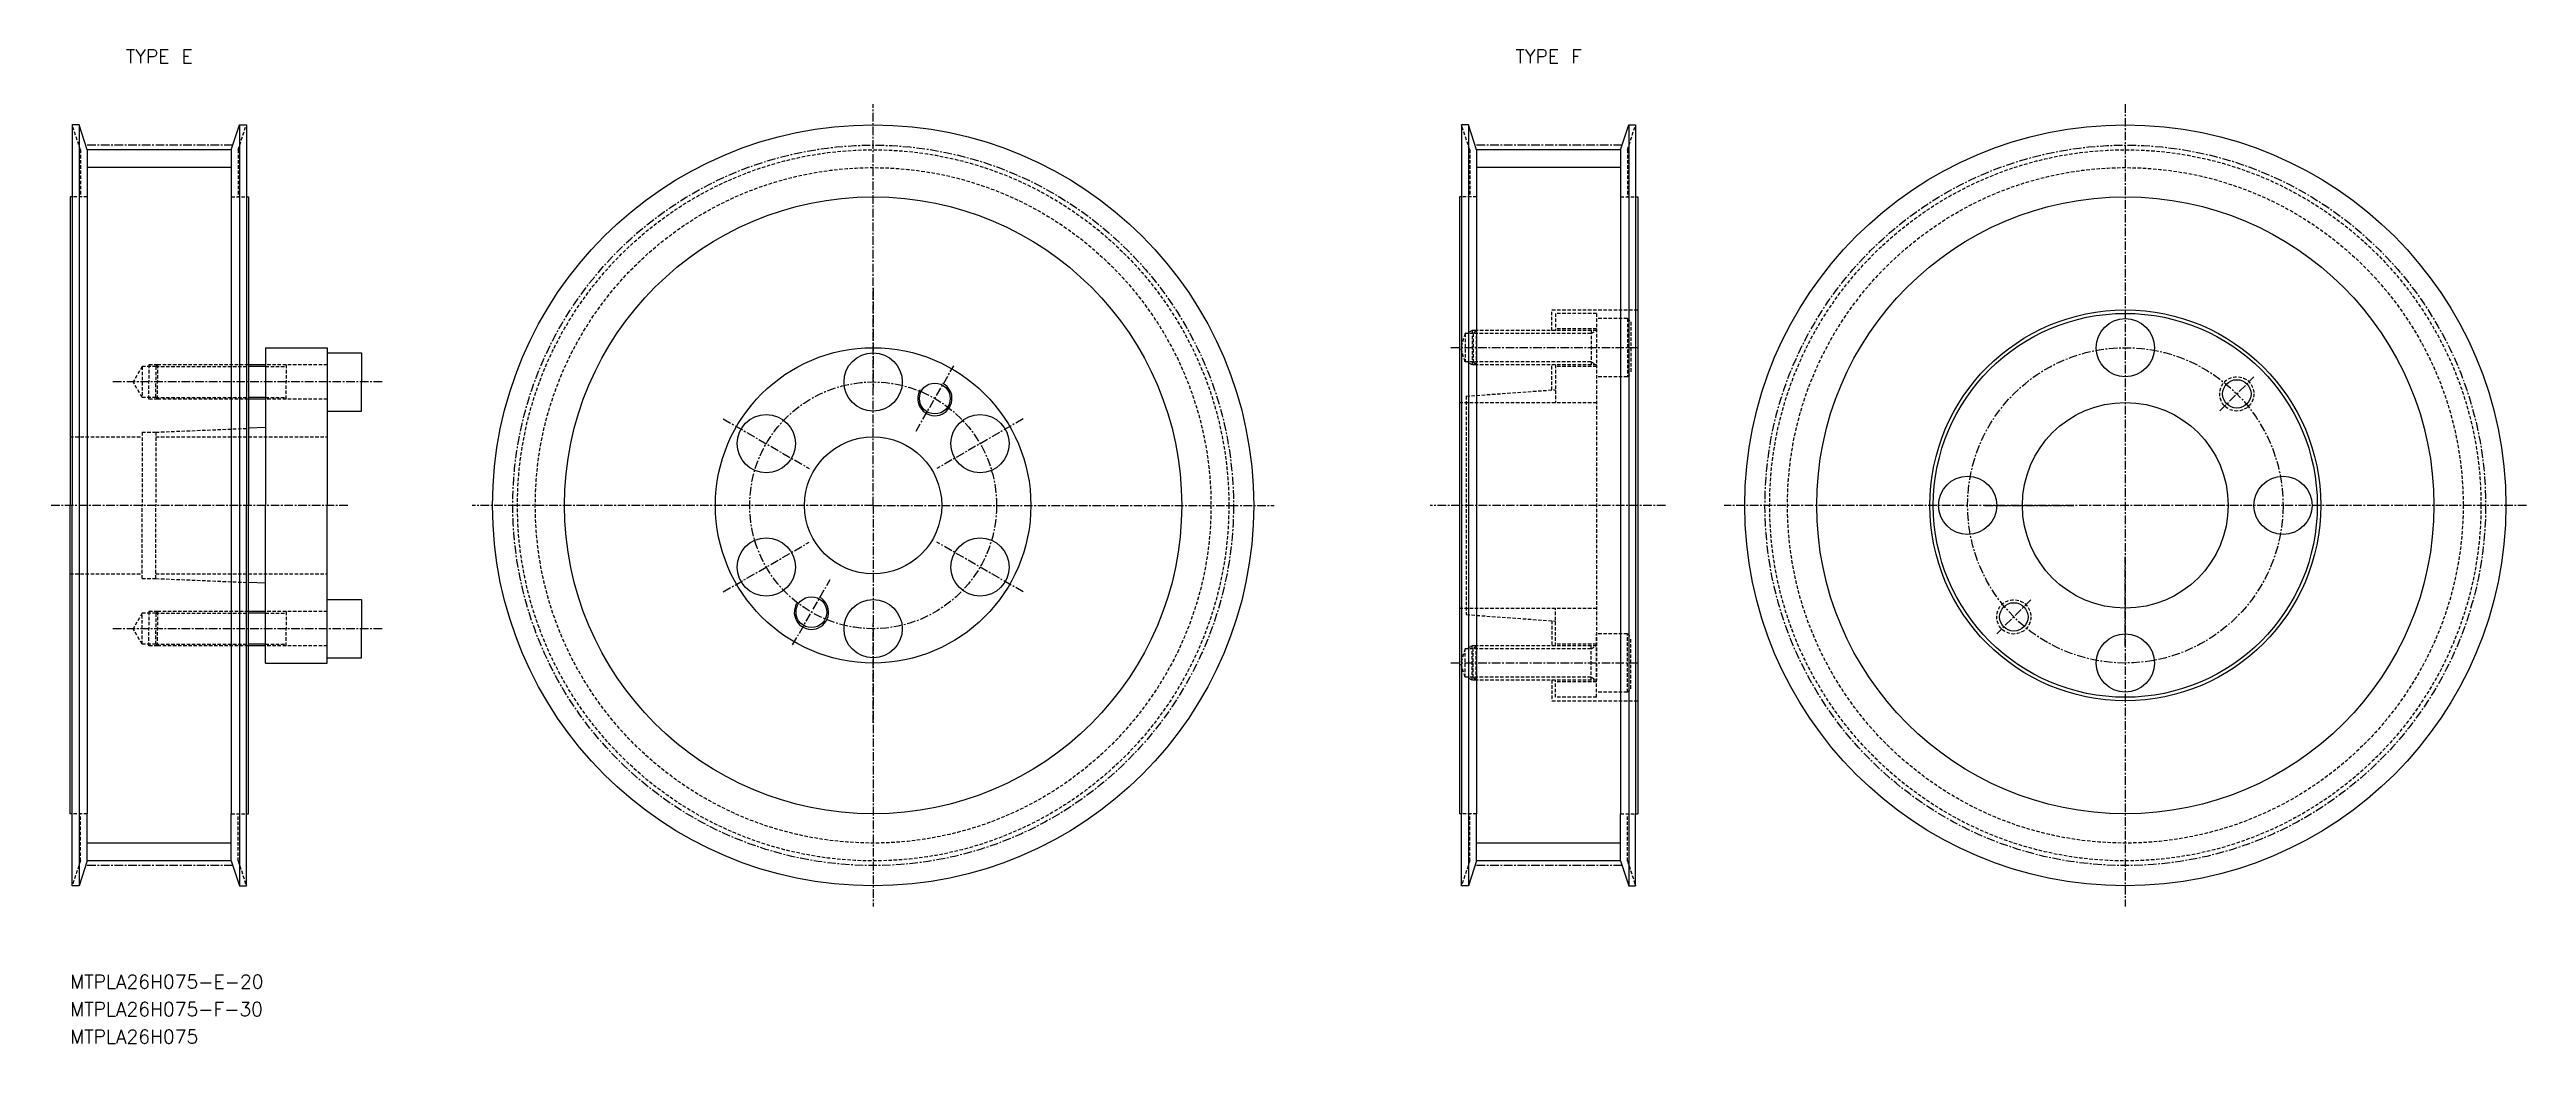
# Model space of a CAD drawing. Extents: x 303 to 664, y 1615 to 1760.
import ezdxf
from ezdxf.enums import TextEntityAlignment as Align

# ---------------------------------------------------------------- set-up
doc = ezdxf.new("R2010")
doc.units = 0
doc.linetypes.add('CENTER', pattern=[2, 1.25, -0.25, 0.25, -0.25])
doc.linetypes.add('DASHED', pattern=[0.75, 0.5, -0.25])
doc.layers.get('0').update_dxf_attribs({"linetype": 'CONTINUOUS'})
doc.layers.add('CENTER', color=1, linetype='CENTER')
doc.styles.add('MISUMI', font='txt.shx')

msp = doc.modelspace()

# ---------------------------------------------------------------- linework, layer by layer
at = {"color": 7, "linetype": 'CONTINUOUS'}
for p, q in [((306.49, 1748.88), (306.49, 1738.38)), ((307.49, 1748.88), (306.49, 1748.88)), ((307.49, 1748.88), (307.49, 1637.88)), ((308.69, 1745.24), (307.49, 1748.88)), ((329.69, 1745.24), (330.89, 1748.88)), ((330.89, 1748.88), (331.89, 1748.88)), ((330.89, 1748.88), (330.89, 1637.88)), ((331.89, 1748.88), (331.89, 1738.38)), ((509.1, 1748.88), (509.1, 1738.38)), ((510.1, 1748.88), (509.1, 1748.88)), ((510.1, 1748.88), (510.1, 1637.88)), ((511.3, 1745.24), (510.1, 1748.88)), ((532.3, 1745.24), (533.5, 1748.88)), ((533.5, 1748.88), (534.5, 1748.88)), ((533.5, 1748.88), (533.5, 1637.88)), ((534.5, 1748.88), (534.5, 1738.38)), ((308.69, 1745.24), (308.69, 1738.38)), ((329.69, 1745.24), (308.69, 1745.24)), ((329.69, 1745.24), (329.69, 1738.38)), ((511.3, 1745.24), (511.3, 1738.38)), ((532.3, 1745.24), (511.3, 1745.24)), ((532.3, 1745.24), (532.3, 1738.38)), ((306.19, 1738.38), (306.19, 1693.38)), ((306.49, 1738.38), (306.19, 1738.38)), ((306.49, 1738.38), (306.49, 1693.38)), ((308.69, 1738.38), (308.69, 1648.38)), ((329.69, 1738.38), (329.69, 1648.38)), ((331.89, 1738.38), (331.89, 1693.38)), ((331.89, 1738.38), (332.19, 1738.38)), ((332.19, 1738.38), (332.19, 1713.88)), ((508.8, 1738.38), (508.8, 1648.38)), ((509.1, 1738.38), (508.8, 1738.38)), ((509.1, 1738.38), (509.1, 1648.38)), ((511.3, 1738.38), (511.3, 1648.38)), ((532.3, 1738.38), (532.3, 1648.38)), ((534.5, 1738.38), (534.5, 1648.38)), ((534.5, 1738.38), (534.8, 1738.38)), ((534.8, 1738.38), (534.8, 1648.38)), ((334.69, 1716.38), (343.69, 1716.38)), ((334.69, 1716.38), (334.69, 1713.88)), ((343.69, 1716.38), (343.69, 1715.63)), ((332.19, 1713.88), (332.19, 1708.88)), ((334.69, 1713.88), (332.19, 1713.88)), ((334.69, 1713.88), (334.69, 1708.88)), ((343.69, 1715.63), (343.69, 1707.13)), ((343.69, 1715.63), (348.69, 1715.63)), ((348.69, 1715.63), (348.69, 1711.38)), ((334.69, 1708.88), (332.19, 1708.88)), ((332.19, 1708.88), (332.19, 1704.62)), ((334.69, 1708.88), (334.69, 1704.73)), ((348.69, 1707.13), (348.69, 1711.38)), ((343.69, 1707.13), (348.69, 1707.13)), ((343.69, 1707.13), (343.69, 1693.38)), ((334.69, 1704.73), (332.19, 1704.62)), ((332.19, 1704.62), (332.19, 1693.38)), ((334.69, 1704.73), (334.69, 1693.38)), ((306.19, 1648.38), (306.19, 1693.38)), ((306.49, 1648.38), (306.49, 1693.38)), ((331.89, 1648.38), (331.89, 1693.38)), ((332.19, 1682.13), (332.19, 1693.38)), ((334.69, 1682.03), (334.69, 1693.38)), ((343.69, 1679.63), (343.69, 1693.38)), ((332.19, 1677.88), (332.19, 1682.13)), ((334.69, 1682.03), (332.19, 1682.13)), ((334.69, 1677.88), (334.69, 1682.03)), ((332.19, 1672.88), (332.19, 1677.88)), ((334.69, 1677.88), (332.19, 1677.88)), ((334.69, 1672.88), (334.69, 1677.88)), ((343.69, 1671.13), (343.69, 1679.63)), ((343.69, 1679.63), (348.69, 1679.63)), ((348.69, 1679.63), (348.69, 1675.38)), ((332.19, 1648.38), (332.19, 1672.88)), ((334.69, 1672.88), (332.19, 1672.88)), ((334.69, 1670.38), (334.69, 1672.88)), ((348.69, 1671.13), (348.69, 1675.38)), ((334.69, 1670.38), (343.69, 1670.38)), ((343.69, 1671.13), (348.69, 1671.13)), ((343.69, 1670.38), (343.69, 1671.13)), ((306.49, 1648.38), (306.19, 1648.38)), ((306.49, 1637.88), (306.49, 1648.38)), ((308.69, 1641.51), (308.69, 1648.38)), ((329.69, 1641.51), (329.69, 1648.38)), ((331.89, 1637.88), (331.89, 1648.38)), ((331.89, 1648.38), (332.19, 1648.38)), ((509.1, 1648.38), (508.8, 1648.38)), ((509.1, 1637.88), (509.1, 1648.38)), ((511.3, 1641.51), (511.3, 1648.38)), ((532.3, 1641.51), (532.3, 1648.38)), ((534.5, 1637.88), (534.5, 1648.38)), ((534.5, 1648.38), (534.8, 1648.38)), ((308.69, 1641.51), (307.49, 1637.88)), ((329.69, 1641.51), (308.69, 1641.51)), ((329.69, 1641.51), (330.89, 1637.88)), ((511.3, 1641.51), (510.1, 1637.88)), ((532.3, 1641.51), (511.3, 1641.51)), ((532.3, 1641.51), (533.5, 1637.88)), ((307.49, 1637.88), (306.49, 1637.88)), ((330.89, 1637.88), (331.89, 1637.88)), ((510.1, 1637.88), (509.1, 1637.88)), ((533.5, 1637.88), (534.5, 1637.88))]:
    msp.add_line(p, q, dxfattribs=at)
at = {"color": 3, "linetype": 'DASHED'}
for p, q in [((307.69, 1745.24), (306.49, 1748.88)), ((330.69, 1745.24), (331.89, 1748.88)), ((510.3, 1745.24), (509.1, 1748.88)), ((533.3, 1745.24), (534.5, 1748.88)), ((307.69, 1745.24), (307.69, 1738.38)), ((330.69, 1745.24), (330.69, 1738.38)), ((510.3, 1745.24), (510.3, 1738.38)), ((533.3, 1745.24), (533.3, 1738.38)), ((308.69, 1738.38), (306.49, 1738.38)), ((329.69, 1738.38), (331.89, 1738.38)), ((511.3, 1738.38), (509.1, 1738.38)), ((532.3, 1738.38), (534.5, 1738.38)), ((522.3, 1721.88), (534.8, 1721.88)), ((522.3, 1718.88), (522.3, 1721.88)), ((528.8, 1721.38), (522.8, 1721.38)), ((522.8, 1721.38), (522.8, 1718.88)), ((528.8, 1721.38), (528.8, 1667.88)), ((533.3, 1720.63), (528.8, 1720.63)), ((528.8, 1720.63), (528.8, 1712.13)), ((533.3, 1720.63), (533.3, 1712.13)), ((533.3, 1720.63), (533.8, 1720.13)), ((533.8, 1720.13), (533.8, 1712.63)), ((509.62, 1718.44), (509, 1716.38)), ((509.62, 1714.31), (509, 1716.38)), ((510.8, 1718.44), (509.62, 1718.44)), ((509.62, 1718.44), (509.62, 1714.31)), ((510.67, 1718.88), (509.92, 1718.44)), ((511.23, 1718.88), (510.67, 1718.88)), ((510.67, 1718.88), (510.67, 1713.88)), ((511.23, 1718.88), (510.8, 1718.44)), ((528, 1718.44), (510.8, 1718.44)), ((510.8, 1718.44), (510.8, 1714.31)), ((528.8, 1718.88), (511.23, 1718.88)), ((511.23, 1718.88), (511.23, 1713.88)), ((528.8, 1719.13), (522.8, 1719.13)), ((528, 1718.88), (528, 1713.88)), ((528, 1718.44), (528.75, 1718.88)), ((316.69, 1713.63), (315.39, 1711.38)), ((316.69, 1713.63), (316.69, 1709.13)), ((318.69, 1713.63), (316.69, 1713.63)), ((317.69, 1713.88), (317.69, 1711.38)), ((318.94, 1713.88), (317.69, 1713.88)), ((318.94, 1713.88), (318.69, 1713.63)), ((318.69, 1713.63), (332.19, 1713.63)), ((318.69, 1713.63), (318.69, 1711.38)), ((332.19, 1713.88), (318.94, 1713.88)), ((318.94, 1713.88), (318.94, 1711.38)), ((343.69, 1713.88), (334.69, 1713.88)), ((334.69, 1713.63), (337.69, 1713.63)), ((337.69, 1713.88), (337.69, 1711.38)), ((510.8, 1714.31), (509.62, 1714.31)), ((510.67, 1713.88), (509.92, 1714.31)), ((511.23, 1713.88), (510.67, 1713.88)), ((528, 1714.31), (510.8, 1714.31)), ((511.23, 1713.88), (510.8, 1714.31)), ((528.8, 1713.88), (511.23, 1713.88)), ((522.3, 1710.21), (522.3, 1713.88)), ((522.8, 1713.88), (522.8, 1708.38)), ((528.8, 1713.63), (522.8, 1713.63)), ((528, 1714.31), (528.75, 1713.88)), ((533.3, 1712.13), (533.8, 1712.63)), ((316.69, 1709.13), (315.39, 1711.38)), ((318.69, 1709.13), (316.69, 1709.13)), ((317.69, 1708.88), (317.69, 1711.38)), ((318.94, 1708.88), (317.69, 1708.88)), ((318.69, 1709.13), (318.69, 1711.38)), ((318.69, 1709.13), (332.19, 1709.13)), ((318.94, 1708.88), (318.69, 1709.13)), ((318.94, 1708.88), (318.94, 1711.38)), ((332.19, 1708.88), (318.94, 1708.88)), ((334.69, 1709.13), (337.69, 1709.13)), ((343.69, 1708.88), (334.69, 1708.88)), ((337.69, 1708.88), (337.69, 1711.38)), ((509.8, 1709.31), (522.8, 1710.25)), ((509.8, 1709.31), (509.8, 1677.44)), ((533.3, 1712.13), (528.8, 1712.13)), ((508.8, 1708.38), (528.8, 1708.38)), ((306.19, 1703.38), (316.69, 1703.38)), ((316.69, 1704.05), (316.69, 1693.38)), ((316.69, 1704.05), (318.69, 1704.05)), ((318.69, 1704.05), (332.19, 1704.62)), ((318.69, 1704.05), (318.69, 1693.38)), ((318.69, 1703.38), (343.69, 1703.38)), ((316.69, 1682.7), (316.69, 1693.38)), ((318.69, 1682.7), (318.69, 1693.38)), ((306.19, 1683.38), (316.69, 1683.38)), ((318.69, 1683.38), (343.69, 1683.38)), ((316.69, 1682.7), (318.69, 1682.7)), ((318.69, 1682.7), (332.19, 1682.13)), ((316.69, 1677.63), (315.39, 1675.38)), ((316.69, 1673.13), (316.69, 1677.63)), ((318.69, 1677.63), (316.69, 1677.63)), ((317.69, 1677.88), (317.69, 1675.38)), ((318.94, 1677.88), (317.69, 1677.88)), ((318.94, 1677.88), (318.69, 1677.63)), ((318.69, 1677.63), (332.19, 1677.63)), ((318.69, 1677.63), (318.69, 1675.38)), ((332.19, 1677.88), (318.94, 1677.88)), ((318.94, 1677.88), (318.94, 1675.38)), ((343.69, 1677.88), (334.69, 1677.88)), ((334.69, 1677.63), (337.69, 1677.63)), ((337.69, 1677.88), (337.69, 1675.38)), ((508.8, 1678.38), (528.8, 1678.38)), ((509.8, 1677.44), (522.8, 1676.5)), ((522.3, 1676.54), (522.3, 1672.88)), ((522.8, 1672.88), (522.8, 1678.38)), ((316.69, 1673.13), (315.39, 1675.38)), ((318.69, 1673.13), (316.69, 1673.13)), ((317.69, 1672.88), (317.69, 1675.38)), ((318.94, 1672.88), (317.69, 1672.88)), ((318.69, 1673.13), (318.69, 1675.38)), ((318.69, 1673.13), (332.19, 1673.13)), ((318.94, 1672.88), (318.69, 1673.13)), ((318.94, 1672.88), (318.94, 1675.38)), ((332.19, 1672.88), (318.94, 1672.88)), ((334.69, 1673.13), (337.69, 1673.13)), ((343.69, 1672.88), (334.69, 1672.88)), ((337.69, 1672.88), (337.69, 1675.38)), ((510.67, 1672.88), (509.92, 1672.44)), ((511.23, 1672.88), (510.67, 1672.88)), ((510.67, 1667.88), (510.67, 1672.88)), ((511.23, 1672.88), (510.8, 1672.44)), ((528.8, 1672.88), (511.23, 1672.88)), ((511.23, 1667.88), (511.23, 1672.88)), ((528.8, 1673.13), (522.8, 1673.13)), ((528, 1667.88), (528, 1672.88)), ((528, 1672.44), (528.75, 1672.88)), ((533.3, 1674.63), (528.8, 1674.63)), ((528.8, 1665.38), (528.8, 1674.63)), ((533.3, 1666.13), (533.3, 1674.63)), ((533.3, 1674.63), (533.8, 1674.13)), ((533.8, 1666.63), (533.8, 1674.13)), ((509.62, 1672.44), (509, 1670.38)), ((509.62, 1668.31), (509, 1670.38)), ((509.62, 1668.31), (509.62, 1672.44)), ((510.8, 1672.44), (509.62, 1672.44)), ((528, 1672.44), (510.8, 1672.44)), ((510.8, 1668.31), (510.8, 1672.44)), ((510.8, 1668.31), (509.62, 1668.31)), ((510.67, 1667.88), (509.92, 1668.31)), ((511.23, 1667.88), (510.67, 1667.88)), ((528, 1668.31), (510.8, 1668.31)), ((511.23, 1667.88), (510.8, 1668.31)), ((528.8, 1667.88), (511.23, 1667.88)), ((522.3, 1667.88), (522.3, 1664.88)), ((522.8, 1665.38), (522.8, 1667.88)), ((528.8, 1667.63), (522.8, 1667.63)), ((528.8, 1665.38), (522.8, 1665.38)), ((528, 1668.31), (528.75, 1667.88)), ((533.3, 1666.13), (528.8, 1666.13)), ((533.3, 1666.13), (533.8, 1666.63)), ((522.3, 1664.88), (534.8, 1664.88)), ((308.69, 1648.38), (306.49, 1648.38)), ((307.69, 1641.51), (307.69, 1648.38)), ((329.69, 1648.38), (331.89, 1648.38)), ((330.69, 1641.51), (330.69, 1648.38)), ((511.3, 1648.38), (509.1, 1648.38)), ((510.3, 1641.51), (510.3, 1648.38)), ((532.3, 1648.38), (534.5, 1648.38)), ((533.3, 1641.51), (533.3, 1648.38)), ((307.69, 1641.51), (306.49, 1637.88)), ((330.69, 1641.51), (331.89, 1637.88)), ((510.3, 1641.51), (509.1, 1637.88)), ((533.3, 1641.51), (534.5, 1637.88))]:
    msp.add_line(p, q, dxfattribs=at)
at = {"color": 3, "linetype": 'CONTINUOUS'}
for p, q in [((329.69, 1742.65), (308.69, 1742.65)), ((532.3, 1742.65), (511.3, 1742.65)), ((329.69, 1644.1), (308.69, 1644.1)), ((532.3, 1644.1), (511.3, 1644.1))]:
    msp.add_line(p, q, dxfattribs=at)
at = {"color": 3}
for p, q in [((334.69, 1713.63), (332.19, 1713.63)), ((334.69, 1709.13), (332.19, 1709.13)), ((334.69, 1677.63), (332.19, 1677.63)), ((334.69, 1673.13), (332.19, 1673.13))]:
    msp.add_line(p, q, dxfattribs=at)
at = {"color": 7, "linetype": 'CONTINUOUS'}
for centre, radius in [((423.3, 1693.38), 55.5), ((605.91, 1693.38), 55.5), ((423.3, 1693.38), 45), ((605.91, 1693.38), 45), ((605.91, 1693.38), 28.5), ((605.91, 1693.38), 28), ((605.91, 1716.38), 4.25), ((423.3, 1693.38), 23), ((423.3, 1711.38), 4.25), ((432.3, 1708.96), 2.25), ((622.17, 1709.64), 2.07), ((407.71, 1702.38), 4.25), ((438.89, 1702.38), 4.25), ((605.91, 1693.38), 15), ((423.3, 1693.38), 10), ((582.91, 1693.38), 4.25), ((628.91, 1693.38), 4.25), ((407.71, 1684.38), 4.25), ((438.89, 1684.38), 4.25), ((414.3, 1677.79), 2.25), ((423.3, 1675.38), 4.25), ((589.65, 1677.11), 2.07), ((605.91, 1670.38), 4.25)]:
    msp.add_circle(centre, radius, dxfattribs=at)
at = {"color": 3, "linetype": 'DASHED'}
for centre, radius in [((423.3, 1693.38), 51.87), ((605.91, 1693.38), 51.87), ((423.3, 1693.38), 49.27), ((605.91, 1693.38), 49.27), ((622.17, 1709.64), 2.5), ((589.65, 1677.11), 2.5)]:
    msp.add_circle(centre, radius, dxfattribs=at)
at = {"color": 3}
for centre in [(432.3, 1708.96), (414.3, 1677.79)]:
    msp.add_arc(centre, 2.5, 150, 62, dxfattribs=at)
at = {"layer": 'CENTER', "color": 1, "linetype": 'CENTER'}
for p, q in [((423.3, 1693.38), (423.3, 1751.88)), ((605.91, 1751.88), (605.91, 1634.88)), ((329.92, 1745.93), (308.46, 1745.93)), ((532.53, 1745.93), (511.07, 1745.93)), ((423.3, 1725.13), (423.3, 1710.63)), ((534.8, 1716.38), (507.54, 1716.38)), ((429.55, 1704.2), (435.05, 1713.73)), ((605.91, 1713.88), (605.91, 1700.88)), ((351.69, 1711.38), (312.39, 1711.38)), ((619.7, 1707.16), (624.65, 1712.11)), ((401.43, 1706), (413.99, 1698.75)), ((445.17, 1706), (432.61, 1698.75)), ((346.69, 1693.38), (303.19, 1693.38)), ((423.3, 1693.38), (364.8, 1693.38)), ((423.3, 1693.38), (481.8, 1693.38)), ((423.3, 1693.38), (423.3, 1634.88)), ((538.85, 1693.38), (504.53, 1693.38)), ((664.41, 1693.38), (547.41, 1693.38)), ((585.41, 1693.38), (598.41, 1693.38)), ((626.41, 1693.38), (613.41, 1693.38)), ((401.43, 1680.75), (413.99, 1688)), ((445.17, 1680.75), (432.61, 1688)), ((605.91, 1672.88), (605.91, 1685.88)), ((411.55, 1673.02), (417.05, 1682.55)), ((423.3, 1661.63), (423.3, 1676.13)), ((592.12, 1679.59), (587.17, 1674.64)), ((351.69, 1675.38), (312.39, 1675.38)), ((534.8, 1670.38), (507.54, 1670.38)), ((329.92, 1640.82), (308.46, 1640.82)), ((532.53, 1640.82), (511.07, 1640.82))]:
    msp.add_line(p, q, dxfattribs=at)
for centre, radius in [((423.3, 1693.38), 52.55), ((605.91, 1693.38), 52.55), ((605.91, 1693.38), 23), ((423.3, 1693.38), 18)]:
    msp.add_circle(centre, radius, dxfattribs=at)

# ---------------------------------------------------------------- texts
at = {"color": 7, "linetype": 'CONTINUOUS', "style": 'MISUMI'}
for s, p in [('TYPE E', (319.19, 1758.88)), ('TYPE F', (521.8, 1758.88))]:
    msp.add_text(s, height=2, dxfattribs=at).set_placement(p, align=Align.MIDDLE_CENTER)
for s, p in [('MTPLA26H075-E-20', (306.19, 1622.88)), ('MTPLA26H075-F-30', (306.19, 1618.88)), ('MTPLA26H075', (306.19, 1614.88))]:
    msp.add_text(s, height=2, dxfattribs=at).set_placement(p)

doc.saveas('drawing.dxf')
